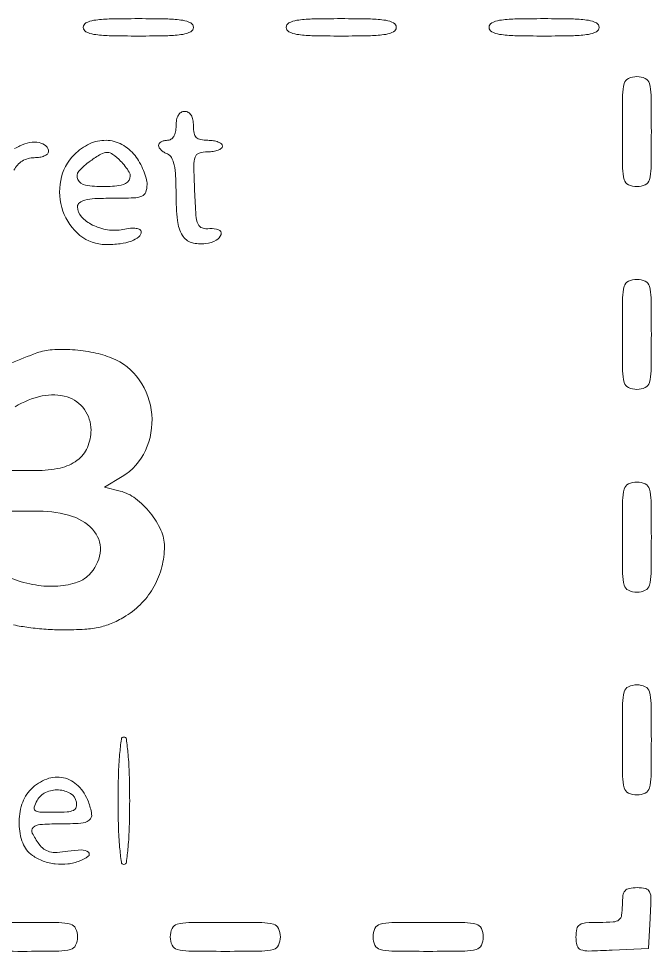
# Model space of a CAD drawing. Extents: x -15449 to 568150, y -1239737 to 53667.
# Drawn here: x 15381.2 to 15402.93, y 7517.24 to 7549.29 of the extents above; entities that cross this region are included whole.
import ezdxf

# ---------------------------------------------------------------- set-up
doc = ezdxf.new("R2010")
doc.units = 0
doc.header["$LTSCALE"] = 8
doc.layers.get('0').update_dxf_attribs({"color": 1, "linetype": 'CONTINUOUS'})
doc.layers.add('G-ANNO-TTLB', color=7, linetype='CONTINUOUS', lineweight=9)

# ---------------------------------------------------------------- blocks, each defined once
blk = doc.blocks.new('A$Cb7af65af')
at = {"color": 1}
for points in [[(141, 159.5, 0.280451), (141.463513, 158.738626, 0.080293), (142.833333, 158.289474, 0.033635), (145.439771, 158.055948, 0.005528), (150.5, 158, 0.005528), (155.560229, 158.055948, 0.033635), (158.166667, 158.289474, 0.080293), (159.536487, 158.738626, 0.280451), (160, 159.5, 0.280451), (159.536487, 160.261374, 0.080293), (158.166667, 160.710526, 0.033635), (155.560229, 160.944052, 0.005528), (150.5, 161, 0.005528), (145.439771, 160.944052, 0.033635), (142.833333, 160.710526, 0.080293), (141.463513, 160.261374, 0.280451)], [(176, 159.5, 0.280451), (176.463513, 158.738626, 0.080293), (177.833333, 158.289474, 0.033635), (180.439771, 158.055948, 0.005528), (185.5, 158, 0.005528), (190.560229, 158.055948, 0.033635), (193.166667, 158.289474, 0.080293), (194.536487, 158.738626, 0.280451), (195, 159.5, 0.280451), (194.536487, 160.261374, 0.080293), (193.166667, 160.710526, 0.033635), (190.560229, 160.944052, 0.005528), (185.5, 161, 0.005528), (180.439771, 160.944052, 0.033635), (177.833333, 160.710526, 0.080293), (176.463513, 160.261374, 0.280451)], [(211, 159.5, 0.280451), (211.463513, 158.738626, 0.080293), (212.833333, 158.289474, 0.033635), (215.439771, 158.055948, 0.005528), (220.5, 158, 0.005528), (225.560229, 158.055948, 0.033635), (228.166667, 158.289474, 0.080293), (229.536487, 158.738626, 0.280451), (230, 159.5, 0.280451), (229.536487, 160.261374, 0.080293), (228.166667, 160.710526, 0.033635), (225.560229, 160.944052, 0.005528), (220.5, 161, 0.005528), (215.439771, 160.944052, 0.033635), (212.833333, 160.710526, 0.080293), (211.463513, 160.261374, 0.280451)], [(234, 141.5, 0.003407), (234.042917, 135.201837, 0.060999), (234.315789, 133.2, 0.22271), (235.04852, 132.322246, 0.109671), (236.5, 132, 0.109671), (237.95148, 132.322246, 0.22271), (238.684211, 133.2, 0.060999), (238.957083, 135.201837, 0.003407), (239, 141.5, 0.003407), (238.957083, 147.798163, 0.060999), (238.684211, 149.8, 0.22271), (237.95148, 150.677754, 0.109671), (236.5, 151, 0.109671), (235.04852, 150.677754, 0.22271), (234.315789, 149.8, 0.060999), (234.042917, 147.798163, 0.003407)], [(157, 142.5, -0.04716), (156.90137, 141.456621, -0.088208), (156.6, 140.666667, -0.118484), (156.11998, 140.177821, -0.140575), (155.5, 140, 0.057609), (154.926285, 139.933678, 0.076852), (154.440625, 139.737678, 0.095748), (154.115158, 139.447641, 0.164455), (154, 139.106989, 0.13875), (154.108626, 138.723081, 0.061199), (154.440625, 138.307216, 0.053891), (154.926204, 137.924763, 0.048303), (155.5, 137.638374, -0.178943), (156.211882, 137.013318, -0.071262), (156.669035, 135.775682, -0.041288), (156.927188, 133.785865, -0.011622), (157, 130.65383, 0.026758), (157.240739, 126.158605, 0.109399), (158.108031, 123.5841, 0.185877), (159.694756, 122.351693, 0.110071), (162.11663, 122.173236, 0.078961), (163.926848, 122.73976, 0.212764), (164.766454, 123.755762, 0.390728), (164.350593, 124.567135, 0.115565), (162.834387, 124.753162, -0.096826), (161.509539, 124.866078, -0.230998), (160.79382, 125.509307, -0.079218), (160.440724, 127.04112, -0.006167), (160.20431, 131.25, -0.005393), (160.059151, 135.648182, -0.086202), (160.280671, 137.116153, -0.244081), (160.96667, 137.781671, -0.07299), (162.45431, 138, 0.037427), (163.429203, 138.073077, 0.056225), (164.252204, 138.29375, 0.073805), (164.814539, 138.616951, 0.229351), (165, 139, 0.226478), (164.817169, 139.382936, 0.074992), (164.265625, 139.70625, 0.057076), (163.457356, 139.926884, 0.038131), (162.5, 140, -0.045527), (161.231486, 140.115743, -0.152009), (160.5, 140.5, -0.152009), (160.115743, 141.231486, -0.045527), (160, 142.5, 0.04716), (159.90137, 143.543379, 0.088208), (159.6, 144.333333, 0.118484), (159.11998, 144.822179, 0.140575), (158.5, 145, 0.140575), (157.88002, 144.822179, 0.118484), (157.4, 144.333333, 0.088208), (157.09863, 143.543379, 0.04716)], [(139.454545, 137.545455, 0.15093), (137.096363, 133.079235, 0.131137), (137.492082, 127.783589, 0.138311), (140.426801, 123.586891, 0.173116), (144.872758, 122, 0.029884), (147.368575, 122.149305, 0.057521), (149.314458, 122.613998, 0.083834), (150.570319, 123.327414, 0.225434), (151, 124.231989, 0.282464), (150.774996, 124.598498, 0.087332), (150.128453, 124.795246, 0.054384), (149.125252, 124.807807, 0.025319), (147.836289, 124.617258, -0.087162), (145.201617, 124.555303, -0.078162), (142.593742, 125.38028, -0.089951), (140.671038, 126.817221, -0.189618), (140, 128.523053, -0.2275), (140.339839, 129.231296, -0.109096), (141.265609, 129.688461, -0.049624), (142.989314, 129.935223, -0.010757), (146, 130, 0.007579), (149.693799, 130.055997, 0.086508), (151.115788, 130.348548, 0.218253), (151.774363, 131.03381, 0.084141), (152, 132.365141, 0.066754), (151.853221, 133.459649, 0.031595), (151.39118, 134.809512, 0.030619), (150.720768, 136.182699, 0.037799), (149.92742, 137.365141, 0.10233), (147.650074, 139.284609, 0.120368), (144.927561, 139.999529, 0.114638), (142.079414, 139.389301, 0.08673)], [(147.428571, 136.428571, -0.064252), (148.923314, 134.490926, -0.285665), (148.885151, 133.116748, -0.210134), (147.523226, 132.2394, -0.039532), (144.5, 132, -0.042472), (141.366065, 132.266688, -0.236085), (140.044923, 133.23698, -0.307413), (140.218837, 134.645686, -0.060188), (142.222506, 136.443296, -0.022027), (144.051225, 137.607635, -0.132199), (145.131496, 137.895063, -0.160237), (146.102667, 137.572579, -0.036773)], [(234, 106.5, 0.003407), (234.042917, 100.201837, 0.060999), (234.315789, 98.2, 0.22271), (235.04852, 97.322246, 0.109671), (236.5, 97, 0.109671), (237.95148, 97.322246, 0.22271), (238.684211, 98.2, 0.060999), (238.957083, 100.201837, 0.003407), (239, 106.5, 0.003407), (238.957083, 112.798163, 0.060999), (238.684211, 114.8, 0.22271), (237.95148, 115.677754, 0.109671), (236.5, 116, 0.109671), (235.04852, 115.677754, 0.22271), (234.315789, 114.8, 0.060999), (234.042917, 112.798163, 0.003407)], [(234, 71.5, 0.003407), (234.042917, 65.201837, 0.060999), (234.315789, 63.2, 0.22271), (235.04852, 62.322246, 0.109671), (236.5, 62, 0.109671), (237.95148, 62.322246, 0.22271), (238.684211, 63.2, 0.060999), (238.957083, 65.201837, 0.003407), (239, 71.5, 0.003407), (238.957083, 77.798163, 0.060999), (238.684211, 79.8, 0.22271), (237.95148, 80.677754, 0.109671), (236.5, 81, 0.109671), (235.04852, 80.677754, 0.22271), (234.315789, 79.8, 0.060999), (234.042917, 77.798163, 0.003407)], [(234, 36.5, 0.003407), (234.042917, 30.201837, 0.060999), (234.315789, 28.2, 0.22271), (235.04852, 27.322246, 0.109671), (236.5, 27, 0.109671), (237.95148, 27.322246, 0.22271), (238.684211, 28.2, 0.060999), (238.957083, 30.201837, 0.003407), (239, 36.5, 0.003407), (238.957083, 42.798163, 0.060999), (238.684211, 44.8, 0.22271), (237.95148, 45.677754, 0.109671), (236.5, 46, 0.109671), (235.04852, 45.677754, 0.22271), (234.315789, 44.8, 0.060999), (234.042917, 42.798163, 0.003407)], [(147, 26, 0.007181), (147.064968, 21.476434, 0.015486), (147.272727, 18, 0.010792), (147.56833, 15.377449, 0.375539), (148, 15, 0.375539), (148.43167, 15.377449, 0.010792), (148.727273, 18, 0.015486), (148.935032, 21.476434, 0.007181), (149, 26, 0.007181), (148.935032, 30.523566, 0.015486), (148.727273, 34, 0.010792), (148.43167, 36.622551, 0.375539), (148, 37, 0.375539), (147.56833, 36.622551, 0.010792), (147.272727, 34, 0.015486), (147.064968, 30.523566, 0.007181)], [(132, 28, 0.119888), (130.421723, 25.406955, 0.082075), (129.923805, 21.981359, 0.085365), (130.552319, 18.709031, 0.151061), (132.222506, 16.556704, 0.064438), (134.079751, 15.584329, 0.059634), (136.172826, 15.084322, 0.059162), (138.340798, 15.090439, 0.061427), (140.418213, 15.606989, 0.069766), (141.858209, 16.404379, 0.487947), (141.870546, 17.095127, 0.17855), (140.677923, 17.500117, 0.033728), (138.350051, 17.281954, -0.025588), (136.466045, 17.074427, -0.076216), (135.177102, 17.195417, -0.102016), (134.203101, 17.664785, -0.071882), (133.350051, 18.535954, -0.041816), (132.20278, 20.416524, -0.323741), (132.359417, 21.375063, -0.182044), (133.519708, 21.896679, -0.015587), (136.833333, 22, 0.014337), (140.582817, 22.107538, 0.149284), (142.012089, 22.635307, 0.276268), (142.440812, 23.703719, 0.051504), (141.873595, 25.832471, 0.104527), (140.117427, 28.562595, 0.144692), (137.581952, 29.959241, 0.145561), (134.706293, 29.748967, 0.106225)], [(139.814774, 25.75, -0.122751), (139.764969, 24.875086, -0.212027), (139.293354, 24.336292, -0.093796), (138.217769, 24.065225, -0.014959), (136.03814, 24, -0.008816), (133.510481, 24.04457, -0.142325), (132.709435, 24.308263, -0.33225), (132.521477, 24.859735, -0.044612), (133.032075, 26.059932, -0.166149), (134.506129, 27.433457, -0.117152), (136.749431, 27.859258, -0.127907), (138.802369, 27.223994, -0.21023)], [(234, 8, -0.033956), (233.879267, 6.224263, -0.200505), (233.416667, 5.4375, -0.14616), (232.438365, 5.076799, -0.015744), (230, 5, 0.016081), (227.665383, 4.924893, 0.126369), (226.642508, 4.590768, 0.201731), (226.148284, 3.87689, 0.051903), (226, 2.452283, 0.067762), (226.202482, 0.96508, 0.243288), (226.83408, 0.284296, 0.092414), (228.214952, 0.059679, 0.006136), (232.25, 0.202283), (238.5, 0.5), (238.80226, 5.75, 0.008333), (238.937496, 9.059192, 0.107681), (238.705081, 10.265357, 0.238176), (238.034328, 10.828337, 0.05772), (236.55226, 11, 0.045349), (235.190339, 10.876222, 0.172839), (234.462688, 10.456143, 0.147169), (234.097855, 9.622873, 0.030121)], [(121, 2.5, 0.109671), (121.322246, 1.04852, 0.22271), (122.2, 0.315789, 0.060999), (124.201837, 0.042917, 0.003407), (130.5, 0, 0.003407), (136.798163, 0.042917, 0.060999), (138.8, 0.315789, 0.22271), (139.677754, 1.04852, 0.109671), (140, 2.5, 0.109671), (139.677754, 3.95148, 0.22271), (138.8, 4.684211, 0.060999), (136.798163, 4.957083, 0.003407), (130.5, 5, 0.003407), (124.201837, 4.957083, 0.060999), (122.2, 4.684211, 0.22271), (121.322246, 3.95148, 0.109671)], [(156, 2.5, 0.109671), (156.322246, 1.04852, 0.22271), (157.2, 0.315789, 0.060999), (159.201837, 0.042917, 0.003407), (165.5, 0, 0.003407), (171.798163, 0.042917, 0.060999), (173.8, 0.315789, 0.22271), (174.677754, 1.04852, 0.109671), (175, 2.5, 0.109671), (174.677754, 3.95148, 0.22271), (173.8, 4.684211, 0.060999), (171.798163, 4.957083, 0.003407), (165.5, 5, 0.003407), (159.201837, 4.957083, 0.060999), (157.2, 4.684211, 0.22271), (156.322246, 3.95148, 0.109671)], [(191, 2.5, 0.109671), (191.322246, 1.04852, 0.22271), (192.2, 0.315789, 0.060999), (194.201837, 0.042917, 0.003407), (200.5, 0, 0.003407), (206.798163, 0.042917, 0.060999), (208.8, 0.315789, 0.22271), (209.677754, 1.04852, 0.109671), (210, 2.5, 0.109671), (209.677754, 3.95148, 0.22271), (208.8, 4.684211, 0.060999), (206.798163, 4.957083, 0.003407), (200.5, 5, 0.003407), (194.201837, 4.957083, 0.060999), (192.2, 4.684211, 0.22271), (191.322246, 3.95148, 0.109671)]]:
    blk.add_lwpolyline(points, format="xyb", close=True, dxfattribs=at)
for points in [[(129.04181, 134.832789, -0.143527), (130.465318, 136.413216, -0.139005), (132.535184, 137, 0.039944), (133.478964, 137.075517, 0.059222), (134.27596, 137.302969, 0.077889), (134.818138, 137.636702, 0.219309), (135, 138.031385, 0.21465), (134.552383, 139.026011, 0.131385), (133.381698, 139.611511, 0.096787), (131.746216, 139.627063, 0.077135), (130.078141, 139.04182, -0.024907), (129.155762, 138.605786, -0.088921)], [(129.22583, 93.996262, -0.083188), (133.892284, 95.868375, -0.128821), (138.206345, 95.692709, -0.164615), (141.189662, 93.548303, -0.156576), (142.333333, 89.985714, -0.102478), (141.708223, 86.967758, -0.132121), (139.954476, 84.759616, -0.107282), (137.008074, 83.43278, -0.052392), (132.889216, 83), (128, 83)], [(128, 76), (133.365141, 76, -0.079388), (139.123924, 75.079842, -0.148167), (142.957729, 72.394141, -0.208863), (143.906182, 68.736409, -0.158125), (142, 65, -0.124643), (139.635861, 63.591237, -0.06328), (136.196905, 63.025694, -0.05636), (132.247229, 63.326443, -0.051841), (128.345757, 64.5, 0.003486)], [(128.9683, 56.342471, 0.016219), (131.601562, 55.902825, 0.015993), (134.581621, 55.600769, 0.017259), (137.5, 55.5, 0.014551), (141.255294, 55.60931, 0.039877), (143.881644, 55.973829, 0.049582), (146.073686, 56.692244, 0.035112), (148.364732, 57.902468, 0.06406), (151.119221, 60.148771, 0.063392), (153.226737, 63.026504, 0.063255), (154.549528, 66.346488, 0.063288), (155, 69.891156, 0.108501), (154.382722, 72.702241, 0.060905), (152.534685, 75.689762, 0.060571), (150.00254, 78.165663, 0.10217), (147.337849, 79.451341), (144.6698, 80.120979), (147.704255, 81.966341, 0.148718), (151.72574, 86.467793, 0.131173), (152.81244, 92.685998, 0.130568), (150.655763, 98.640238, 0.146793), (145.902718, 102.422248, 0.045625), (142.760894, 103.357835, 0.032598), (139.122647, 103.844827, 0.033203), (135.634978, 103.850081, 0.070665), (133, 103.299544, 0.015321), (128.537522, 101.529031, 0.084958)]]:
    blk.add_lwpolyline(points, format="xyb", dxfattribs=at)

msp = doc.modelspace()

# ---------------------------------------------------------------- block references
at = {"layer": 'G-ANNO-TTLB', "xscale": 0.1990656, "yscale": 0.1990656, "zscale": 0.1990656}
msp.add_blockref('A$Cb7af65af', (15355.3531, 7517.2394), dxfattribs=at)

doc.saveas('drawing.dxf')
